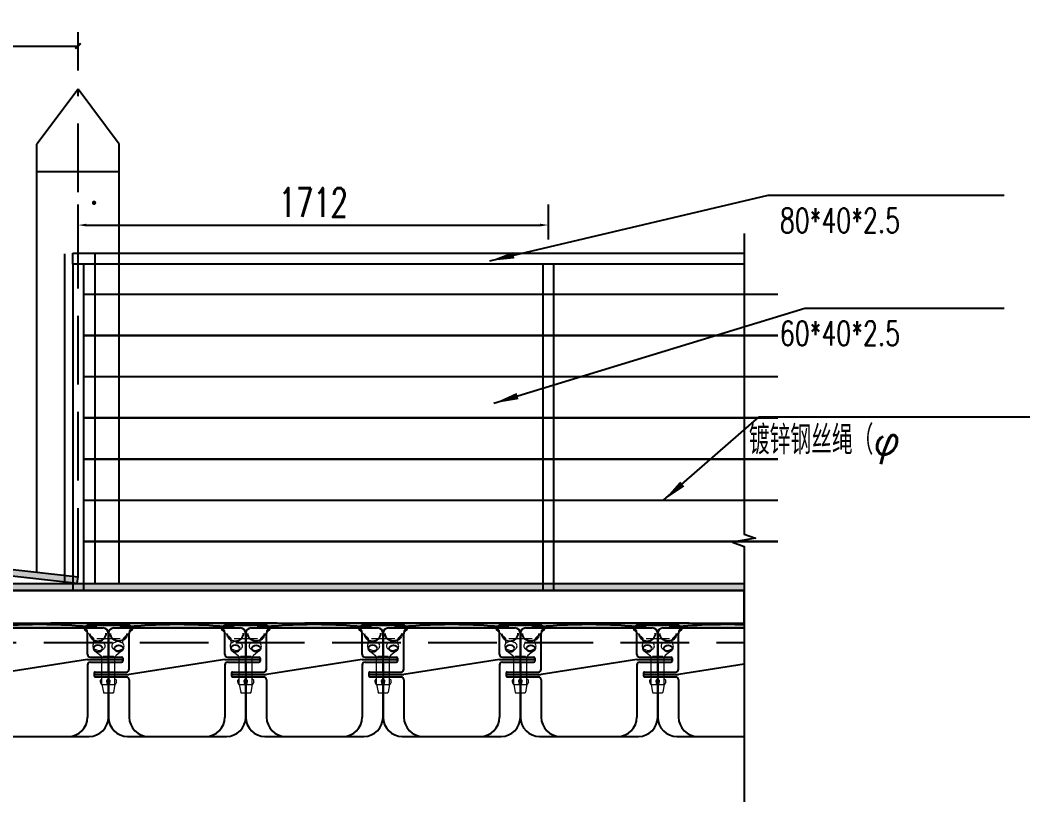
# Model space of a CAD drawing. Extents: x 833816 to 4746262, y -3629782 to -1973088.
# Drawn here: x 2458893 to 2462569, y -2629810 to -2626964 of the extents above; entities that cross this region are included whole.
import ezdxf

# ---------------------------------------------------------------- set-up
doc = ezdxf.new("R2010")
doc.units = 0
doc.header["$LTSCALE"] = 1000
doc.header["$MEASUREMENT"] = 0
doc.header["$PDMODE"] = 32
doc.linetypes.add('DASH', pattern=[0.35, 0.25, -0.1])
for name, color, linetype in [('00-Background line', 1, 'Continuous'), ('00-Face', 2, 'Continuous'), ('00-Hatch1', 8, 'Continuous'), ('00-Paving', 9, 'Continuous'), ('00-Wall', 4, 'Continuous'), ('DIM_LEAD', 3, 'Continuous'), ('DIM_SYMB', 3, 'Continuous'), ('FT', 5, 'Continuous'), ('hatch', 8, 'Continuous'), ('LM-结构线', 4, 'Continuous'), ('PUB_DIM', 3, 'Continuous'), ('PUB_TEXT', 7, 'Continuous'), ('W-PLASTIC_RAILINGS塑木栏杆', 6, 'Continuous'), ('W-REVETMENT驳岸', 251, 'Continuous'), ('W-STEEL_FRAME钢架', 3, 'Continuous'), ('短销钉', 253, 'Continuous')]:
    doc.layers.add(name, color=color, linetype=linetype)
doc.layers.add('伯利恒浮筒', color=5, linetype='Continuous', lineweight=5)
doc.styles.add('_TCH_DIM', font='SIMPLEX', dxfattribs={"bigfont": 'GBCBIG'})
doc.styles.add('_TCH_DIM_T3', font='SIMPLEX', dxfattribs={"width": 0.705882, "bigfont": 'GBCBIG'})
doc.styles.add('STANDARD_T3', font='simplex.shx', dxfattribs={"width": 0.7, "bigfont": 'gbcbig.shx'})
doc.dimstyles.new('_TCH_ARCH&&20', dxfattribs={"dimtxt": 59.5, "dimasz": 20, "dimexe": 50, "dimexo": 60, "dimgap": 25.25, "dimtad": 1, "dimdec": 0, "dimzin": 0, "dimdsep": 46, "dimtxsty": '_TCH_DIM_T3', "dimblk": 'ARCHTICK', "dimcen": 0.09, "dimclrt": 7, "dimazin": 2, "dimtfac": 1, "dimtdec": 0, "dimtix": 1, "dimtmove": 2, "dimatfit": 3, "dimfxl": 50, "dimtolj": 1, "dimtzin": 0, "dimarcsym": 0})
doc.dimstyles.new('W&&30', dxfattribs={"dimtxt": 105, "dimasz": 30, "dimexe": 75, "dimexo": 90, "dimgap": 30, "dimtad": 1, "dimdec": 0, "dimzin": 0, "dimdsep": 46, "dimtxsty": 'STANDARD_T3', "dimcen": 0.09, "dimclrd": 1, "dimclre": 1, "dimclrt": 7, "dimazin": 2, "dimtfac": 1, "dimtdec": 0, "dimtix": 1, "dimtmove": 2, "dimatfit": 3, "dimfxl": 100, "dimtolj": 1, "dimtzin": 0, "dimarcsym": 0})

# ---------------------------------------------------------------- blocks, each defined once
blk = doc.blocks.new('_ArchTick')
at = {"color": 0, "linetype": 'ByBlock', "const_width": 0.4}
blk.add_lwpolyline([(-0.5, -0.5), (0.5, 0.5)], dxfattribs=at)
blk = doc.blocks.new('*D763')
at = {"layer": 'Defpoints', "color": 0, "transparency": 16777216}
for p in [(2459103.2, -2627057.9), (2453097.1, -2627207.2), (2459103.2, -2627207.2)]:
    blk.add_point(p, dxfattribs=at)
at = {"layer": 'PUB_DIM', "color": 0, "lineweight": -2, "transparency": 16777216}
for p, q in [((2453097.1, -2627147.2), (2453097.1, -2627007.9)), ((2459103.2, -2627147.2), (2459103.2, -2627007.9)), ((2453097.1, -2627057.9), (2459103.2, -2627057.9))]:
    blk.add_line(p, q, dxfattribs=at)
at = {"layer": 'PUB_DIM', "color": 0, "lineweight": -2, "transparency": 16777216, "xscale": 20, "yscale": 20, "zscale": 20, "rotation": 180}
blk.add_blockref('_ArchTick', (2453097.1, -2627057.9), dxfattribs=at)
at = {"layer": 'PUB_DIM', "color": 0, "lineweight": -2, "transparency": 16777216, "xscale": 20, "yscale": 20, "zscale": 20}
blk.add_blockref('_ArchTick', (2459103.2, -2627057.9), dxfattribs=at)
at = {"layer": 'PUB_DIM', "color": 7, "transparency": 16777216, "insert": (2456100.2, -2627002.9), "char_height": 59.5, "attachment_point": 5, "style": '_TCH_DIM_T3'}
blk.add_mtext('\\A1;6006', dxfattribs=at)
blk = doc.blocks.new('*D988')
at = {"layer": 'Defpoints', "color": 0, "transparency": 16777216}
for p in [(2460815.7, -2627710), (2459103.8, -2627852.3, 0), (2460815.7, -2627852.3, 0)]:
    blk.add_point(p, dxfattribs=at)
at = {"layer": 'W-REVETMENT驳岸', "color": 1, "lineweight": -2, "transparency": 16777216}
for p, q in [((2459103.8, -2627762.3), (2459103.8, -2627635)), ((2460815.7, -2627762.3), (2460815.7, -2627635)), ((2459133.8, -2627710), (2460785.7, -2627710))]:
    blk.add_line(p, q, dxfattribs=at)
at = {"layer": 'W-REVETMENT驳岸', "color": 1, "transparency": 16777216}
for points in [[(2459133.8, -2627705), (2459133.8, -2627715), (2459103.8, -2627710)], [(2460785.7, -2627705), (2460785.7, -2627715), (2460815.7, -2627710)]]:
    blk.add_solid(points, dxfattribs=at)
at = {"layer": 'W-REVETMENT驳岸', "color": 7, "transparency": 16777216, "insert": (2459959.7, -2627627.5), "char_height": 105, "attachment_point": 5, "style": 'STANDARD_T3'}
blk.add_mtext('\\A1;1712', dxfattribs=at)
blk = doc.blocks.new('*U986')
at = {"layer": 'W-PLASTIC_RAILINGS塑木栏杆', "color": 5, "const_width": 8}
blk.add_lwpolyline([(-1264.1, 0), (1264.1, 0)], dxfattribs=at)
blk = doc.blocks.new('*U987')
at = {"color": 0, "linetype": 'ByBlock', "lineweight": -2, "transparency": 16777216}
for p in [(0, 900), (0, 750), (0, 600), (0, 450), (0, 300), (0, 150), (0, 0)]:
    blk.add_blockref('*U986', p, dxfattribs=at)
blk = doc.blocks.new('blhft')
at = {"layer": 'FT'}
for p, q in [((-250, 234.5), (-250, 375)), ((-230, 395), (230, 395)), ((-208.5, 397), (208.2, 397)), ((-208.5, 397), (-208.5, 395)), ((-174.3, 244.5), (-174.3, 375)), ((174.3, 298.5), (174.3, 375)), ((208.2, 397), (208.2, 395)), ((250, 375), (250, 288.5)), ((174.3, 279.5), (-174.3, 225.5)), ((174.3, 279.5), (302.1, 279.5)), ((174.3, 260.5), (174.3, 70)), ((184.3, 288.5), (298.1, 288.5)), ((184.3, 270.5), (298.1, 270.5)), ((250, 270.5), (250, 70)), ((-302, 225.5), (-174.3, 225.5)), ((-298, 234.5), (-184.3, 234.5)), ((-298, 216.5), (-184.3, 216.5)), ((-250, 70), (-250, 216.5)), ((-174.3, 206.5), (-174.3, 70)), ((-180, 0), (180, 0))]:
    blk.add_line(p, q, dxfattribs=at)
at = {"layer": 'FT', "ltscale": 0.5}
for p, q in [((302.1, 284.5), (302.1, 274.5)), ((-302, 230.5), (-302, 220.5))]:
    blk.add_line(p, q, dxfattribs=at)
at = {"layer": 'FT'}
for centre, radius, start, end in [((-0.2, -1768.5), 2175.5, 84.5043, 95.4957), ((-230, 375), 20, 90, 180), ((-154.3, 375), 20, 90, 180), ((154.3, 375), 20, 0, 90), ((230, 375), 20, 0, 90), ((184.3, 298.5), 10, 180, 270), ((184.3, 260.5), 10, 90, 180), ((298.1, 274.5), 4, 270, 0), ((-184.3, 244.5), 10, 270, 0), ((-298, 220.5), 4, 180, 270), ((-184.3, 206.5), 10, 0, 90), ((-180, 70), 70, 180, 270), ((-104.3, 70), 70, 180, 270), ((104.3, 70), 70, 270, 0), ((180, 70), 70, 270, 0)]:
    blk.add_arc(centre, radius, start, end, dxfattribs=at)
at = {"layer": 'FT', "ltscale": 0.5}
for centre, start, end in [((298.1, 284.5), 0, 90), ((-298, 230.5), 90, 180)]:
    blk.add_arc(centre, 4, start, end, dxfattribs=at)
at = {"layer": 'FT', "extrusion": (0, 0, -1)}
blk.add_ellipse((-212.1, 375), major_axis=(-30.4, 0), ratio=0.921809, start_param=3.141593, end_param=6.283185, dxfattribs=at)
at = {"layer": 'FT'}
blk.add_ellipse((211.9, 375.4), major_axis=(30.4, 0.1), ratio=0.921809, start_param=3.141593, end_param=6.283185, dxfattribs=at)
blk.add_ellipse((-212.1, 320.5), major_axis=(-16, 0), ratio=0.75, dxfattribs=at)
at = {"layer": 'FT', "extrusion": (0, 0, -1)}
blk.add_ellipse((212.1, 320.5), major_axis=(16, 0), ratio=0.75, dxfattribs=at)
blk = doc.blocks.new('dxd')
at = {"layer": '短销钉', "lineweight": 13}
for p, q in [((-85.7, 227.1), (-55.8, 200.2)), ((-79, 244.5), (79, 244.5)), ((-77.5, 244.5), (-77.5, 246.5)), ((-77.5, 246.5), (77.5, 246.5)), ((85.7, 227.1), (55.8, 200.2)), ((77.5, 244.5), (77.5, 246.5)), ((-52.5, 180.1), (-52.5, 192.7)), ((-42.5, 197.2), (42.5, 197.2)), ((52.5, 180.1), (52.5, 192.7)), ((-48.8, 152.9), (-27.7, 135.8)), ((48.8, 152.9), (27.7, 135.8)), ((-24, 30), (-24, 128)), ((-19.2, 132.8), (19.2, 132.8)), ((24, 30), (24, 128)), ((-29, 38.9), (-29, 45)), ((-26, 48), (-24, 48)), ((-6, 39), (-6, 44.3)), ((6, 39), (6, 44.3)), ((26, 48), (24, 48)), ((29, 38.9), (29, 45)), ((-24, 30), (24, 30)), ((-24, 30), (-18.4, 2)), ((-16, 0), (16, 0)), ((24, 30), (18.4, 2))]:
    blk.add_line(p, q, dxfattribs=at)
at = {"layer": '短销钉', "lineweight": 13, "ltscale": 0.1}
for p, q in [((-18.4, 2), (-18, 0)), ((-18, 0), (-16, 0)), ((16, 0), (18, 0)), ((18.4, 2), (18, 0))]:
    blk.add_line(p, q, dxfattribs=at)
at = {"layer": '短销钉', "lineweight": 13}
for centre, radius, start, end in [((-79, 234.5), 10, 90, 228.0009), ((0, -1254.1), 1502.6, 87.0435, 92.9565), ((79, 234.5), 10, 311.9991, 90), ((-62.5, 192.7), 10, 0, 48.0009), ((-34.5, 154.5), 31.4, 56.4166, 122.8531), ((34.5, 154.5), 31.3, 57.1287, 123.6019), ((62.5, 192.7), 10, 131.9991, 180), ((-43.5, 170), 13.5, 126.5657, 231), ((-42.5, 160.6), 10, 184.1479, 231), ((-34.5, 185.6), 31.4, 236.1381, 303.5569), ((-25.5, 170), 13.5, 308.3696, 51.9011), ((25.5, 170), 13.5, 128.0989, 231.6304), ((34.5, 185.6), 31.4, 236.4385, 303.8665), ((42.5, 160.6), 10, 309, 355.8521), ((43.5, 170), 13.5, 309, 53.4343), ((-34, 128), 10, 0, 51), ((34, 128), 10, 129, 180), ((-26, 45), 3, 90, 180), ((-3, 44.3), 3, 115.3769, 180), ((0, 38), 10, 64.6231, 115.3769), ((3, 44.3), 3, 0, 64.6231), ((26, 45), 3, 0, 90), ((-16, 2.5), 2.5, 191.3099, 270), ((16, 2.5), 2.5, 270, 348.6901)]:
    blk.add_arc(centre, radius, start, end, dxfattribs=at)
for centre, major_axis, start_param, end_param in [((-23, 38.9), (0, -9), 4.712389, 6.115737), ((0, 39), (0, 9), 1.570796, 4.712389)]:
    blk.add_ellipse(centre, major_axis=major_axis, ratio=0.666667, start_param=start_param, end_param=end_param, dxfattribs=at)
at = {"layer": '短销钉', "lineweight": 13, "extrusion": (0, 0, -1)}
blk.add_ellipse((23, 38.9), major_axis=(0, -9), ratio=0.666667, start_param=4.712389, end_param=6.115737, dxfattribs=at)

msp = doc.modelspace()

# ---------------------------------------------------------------- hatches: boundary and pattern name
at = {"layer": 'hatch'}
h = msp.add_hatch(dxfattribs=at)
h.set_pattern_fill('木纹02', color=256, scale=30, style=0)
h.set_pattern_definition([(0, (2448943.31, -2628335), (0, 120), [24, -36, 12, -48]), (0, (2449027.31, -2628332), (0, 120), [24, -96]), (0, (2449015.31, -2628326), (0, 120), [12, -108]), (0, (2448949.31, -2628323), (0, 120), [6, -84, 6, -24]), (0, (2448991.31, -2628317), (0, 120), [24, -36, 6, -54]), (0, (2448961.31, -2628314), (0, 120), [18, -102]), (0, (2448991.31, -2628311), (0, 120), [36, -84]), (0, (2448955.31, -2628308), (0, 120), [24, -96]), (0, (2449003.31, -2628305), (0, 120), [60, -60]), (0, (2448967.31, -2628299), (0, 120), [12, -36, 24, -48]), (0, (2449051.31, -2628296), (0, 120), [24, -96]), (0, (2449027.31, -2628293), (0, 120), [12, -108]), (0, (2449003.31, -2628290), (0, 120), [12, -108]), (0, (2448943.31, -2628287), (0, 120), [24, -96]), (0, (2449003.31, -2628284), (0, 120), [24, -96]), (0, (2449003.31, -2628278), (0, 120), [24, -24, 24, -48]), (0, (2448979.31, -2628272), (0, 120), [12, -60, 24, -24]), (0, (2449003.31, -2628269), (0, 120), [36, -84]), (0, (2449003.31, -2628263), (0, 120), [24, -96]), (0, (2448955.31, -2628260), (0, 120), [36, -48, 12, -24]), (0, (2448955.31, -2628254), (0, 120), [60, -60]), (0, (2449027.31, -2628251), (0, 120), [12, -108]), (0, (2448991.31, -2628248), (0, 120), [24, -96]), (0, (2448967.31, -2628245), (0, 120), [12, -48, 12, -48]), (0, (2448955.31, -2628242), (0, 120), [12, -36, 24, -48]), (0, (2448979.31, -2628239), (0, 120), [12, -60, 12, -36]), (0, (2449003.31, -2628236), (0, 120), [36, -84]), (0, (2448955.31, -2628230), (0, 120), [24, -96]), (0, (2449015.31, -2628227), (0, 120), [12, -108]), (0, (2449039.31, -2628224), (0, 120), [12, -108]), (14.03624, (2449027.307, -2628326), (120, -4e-09), [12.36, -482.4127]), (14.03624, (2449039.307, -2628299), (120, -4e-09), [12.36, -482.4127]), (14.03624, (2449027.307, -2628227), (120, -4e-09), [12.36, -482.4127]), (14.03624, (2448991.307, -2628272), (120, -4e-09), [12.36, -482.4127]), (14.03624, (2449015.307, -2628254), (120, -4e-09), [12.36, -482.4127]), (14.03624, (2449027.307, -2628263), (120, -4e-09), [12.36, -482.4127]), (14.03624, (2448967.307, -2628242), (120, -4e-09), [12.36, -482.4127]), (14.03624, (2449015.307, -2628248), (120, -4e-09), [12.36, -482.4127]), (14.03624, (2449039.307, -2628293), (120, -4e-09), [24.72, -470.0527]), (14.03624, (2449027.307, -2628284), (120, -4e-09), [24.72, -470.0527]), (14.03624, (2449027.307, -2628278), (120, -4e-09), [24.72, -470.0527]), (165.96376, (2448991.307, -2628317), (-120, -4e-09), [12.36, -24.72, 12.36, -445.33266]), (165.96376, (2448967.307, -2628299), (-120, -4e-09), [12.36, -482.4127]), (165.96376, (2448967.307, -2628245), (-120, -4e-09), [24.72, -470.0527]), (194.03624, (2449027.307, -2628332), (-120, 4e-09), [12.36, -482.4127]), (345.96376, (2449051.307, -2628332), (120, 4e-09), [12.36, -482.4127]), (345.96376, (2449015.307, -2628290), (120, 4e-09), [12.36, -482.4127]), (345.96376, (2449039.307, -2628269), (120, 4e-09), [12.36, -482.4127]), (345.96376, (2448991.307, -2628260), (120, 4e-09), [12.36, -482.4127]), (345.96376, (2448979.307, -2628245), (120, 4e-09), [12.36, -482.4127]), (345.96376, (2448991.307, -2628239), (120, 4e-09), [12.36, -482.4127]), (345.96376, (2448991.307, -2628260), (120, 4e-09), [12.36, -482.4127]), (345.96376, (2449027.307, -2628242), (120, 4e-09), [49.44, -445.3327]), (345.96376, (2448955.307, -2628323), (120, 4e-09), [49.44, -445.3327]), (345.96376, (2448967.307, -2628314), (120, 4e-09), [49.44, -445.3327]), (345.96376, (2448979.307, -2628308), (120, 4e-09), [12.36, -24.72, 24.72, -432.97266]), (345.96376, (2448979.307, -2628299), (120, 4e-09), [24.72, -24.72, 24.72, -420.61266]), (345.96376, (2448967.307, -2628287), (120, 4e-09), [49.44, -445.3327]), (345.96376, (2448955.307, -2628278), (120, 4e-09), [49.44, -445.3327]), (345.96376, (2448955.307, -2628272), (120, 4e-09), [49.44, -445.3327]), (345.96376, (2449039.307, -2628236), (120, 4e-09), [12.36, -482.4127]), (345.96377, (2449051.307, -2628224), (120, 2e-05), [24.72, -470.0527]), (345.96377, (2448979.307, -2628230), (120, 2e-05), [24.72, -470.0527]), (345.96376, (2448967.307, -2628335), (120, 2e-06), [49.44, -445.3327]), (345.96376, (2449039.307, -2628251), (120, 2e-06), [37.08, -457.6927]), (345.96376, (2449051.307, -2628260), (120, 2e-06), [74.16, -420.6127])])
h.paths.add_polyline_path([(2453128.5, -2628318.1), (2459103.2, -2628990.5), (2459100.4, -2629015.3), (2453125.7, -2628343)])
h = msp.add_hatch(dxfattribs=at)
h.set_pattern_fill('木纹02', color=256, scale=30, style=0)
h.set_pattern_definition([(0, (2457368.31, -2629035), (0, 120), [24, -36, 12, -48]), (0, (2457452.31, -2629032), (0, 120), [24, -96]), (0, (2457440.31, -2629026), (0, 120), [12, -108]), (0, (2457374.31, -2629023), (0, 120), [6, -84, 6, -24]), (0, (2457416.31, -2629017), (0, 120), [24, -36, 6, -54]), (0, (2457386.31, -2629014), (0, 120), [18, -102]), (0, (2457416.31, -2629011), (0, 120), [36, -84]), (0, (2457380.31, -2629008), (0, 120), [24, -96]), (0, (2457428.31, -2629005), (0, 120), [60, -60]), (0, (2457392.31, -2628999), (0, 120), [12, -36, 24, -48]), (0, (2457476.31, -2628996), (0, 120), [24, -96]), (0, (2457452.31, -2628993), (0, 120), [12, -108]), (0, (2457428.31, -2628990), (0, 120), [12, -108]), (0, (2457368.31, -2628987), (0, 120), [24, -96]), (0, (2457428.31, -2628984), (0, 120), [24, -96]), (0, (2457428.31, -2628978), (0, 120), [24, -24, 24, -48]), (0, (2457404.31, -2628972), (0, 120), [12, -60, 24, -24]), (0, (2457428.31, -2628969), (0, 120), [36, -84]), (0, (2457428.31, -2628963), (0, 120), [24, -96]), (0, (2457380.31, -2628960), (0, 120), [36, -48, 12, -24]), (0, (2457380.31, -2628954), (0, 120), [60, -60]), (0, (2457452.31, -2628951), (0, 120), [12, -108]), (0, (2457416.31, -2628948), (0, 120), [24, -96]), (0, (2457392.31, -2628945), (0, 120), [12, -48, 12, -48]), (0, (2457380.31, -2628942), (0, 120), [12, -36, 24, -48]), (0, (2457404.31, -2628939), (0, 120), [12, -60, 12, -36]), (0, (2457428.31, -2628936), (0, 120), [36, -84]), (0, (2457380.31, -2628930), (0, 120), [24, -96]), (0, (2457440.31, -2628927), (0, 120), [12, -108]), (0, (2457464.31, -2628924), (0, 120), [12, -108]), (14.03624, (2457452.307, -2629026), (120, -4e-09), [12.36, -482.4127]), (14.03624, (2457464.307, -2628999), (120, -4e-09), [12.36, -482.4127]), (14.03624, (2457452.307, -2628927), (120, -4e-09), [12.36, -482.4127]), (14.03624, (2457416.307, -2628972), (120, -4e-09), [12.36, -482.4127]), (14.03624, (2457440.307, -2628954), (120, -4e-09), [12.36, -482.4127]), (14.03624, (2457452.307, -2628963), (120, -4e-09), [12.36, -482.4127]), (14.03624, (2457392.307, -2628942), (120, -4e-09), [12.36, -482.4127]), (14.03624, (2457440.307, -2628948), (120, -4e-09), [12.36, -482.4127]), (14.03624, (2457464.307, -2628993), (120, -4e-09), [24.72, -470.0527]), (14.03624, (2457452.307, -2628984), (120, -4e-09), [24.72, -470.0527]), (14.03624, (2457452.307, -2628978), (120, -4e-09), [24.72, -470.0527]), (165.96376, (2457416.307, -2629017), (-120, -4e-09), [12.36, -24.72, 12.36, -445.3327]), (165.96376, (2457392.307, -2628999), (-120, -4e-09), [12.36, -482.4127]), (165.96376, (2457392.307, -2628945), (-120, -4e-09), [24.72, -470.0527]), (194.03624, (2457452.307, -2629032), (-120, 4e-09), [12.36, -482.4127]), (345.96376, (2457476.307, -2629032), (120, 4e-09), [12.36, -482.4127]), (345.96376, (2457440.307, -2628990), (120, 4e-09), [12.36, -482.4127]), (345.96376, (2457464.307, -2628969), (120, 4e-09), [12.36, -482.4127]), (345.96376, (2457416.307, -2628960), (120, 4e-09), [12.36, -482.4127]), (345.96376, (2457404.307, -2628945), (120, 4e-09), [12.36, -482.4127]), (345.96376, (2457416.307, -2628939), (120, 4e-09), [12.36, -482.4127]), (345.96376, (2457416.307, -2628960), (120, 4e-09), [12.36, -482.4127]), (345.96376, (2457452.307, -2628942), (120, 4e-09), [49.44, -445.3327]), (345.96376, (2457380.307, -2629023), (120, 4e-09), [49.44, -445.3327]), (345.96376, (2457392.307, -2629014), (120, 4e-09), [49.44, -445.3327]), (345.96376, (2457404.307, -2629008), (120, 4e-09), [12.36, -24.72, 24.72, -432.9727]), (345.96376, (2457404.307, -2628999), (120, 4e-09), [24.72, -24.72, 24.72, -420.6127]), (345.96376, (2457392.307, -2628987), (120, 4e-09), [49.44, -445.3327]), (345.96376, (2457380.307, -2628978), (120, 4e-09), [49.44, -445.3327]), (345.96376, (2457380.307, -2628972), (120, 4e-09), [49.44, -445.3327]), (345.96376, (2457464.307, -2628936), (120, 4e-09), [12.36, -482.4127]), (345.9638, (2457476.307, -2628924), (120, 2e-05), [24.72, -470.0527]), (345.9638, (2457404.307, -2628930), (120, 2e-05), [24.72, -470.0527]), (345.96376, (2457392.307, -2629035), (120, 2e-06), [49.44, -445.3327]), (345.96376, (2457464.307, -2628951), (120, 2e-06), [37.08, -457.6927]), (345.96376, (2457476.307, -2628960), (120, 2e-06), [74.16, -420.6127])])
h.paths.add_polyline_path([(2457103.2, -2629015.3), (2457103.2, -2629040.3), (2461528.2, -2629040.3), (2461528.2, -2629015.3)])

# ---------------------------------------------------------------- linework, layer by layer
at = {"layer": '00-Background line'}
for points in [[(2459103.2, -2627215.3), (2458953.2, -2627415.3)], [(2459253.2, -2627415.3), (2459103.2, -2627215.3)], [(2458953.2, -2628973.6), (2458953.2, -2627415.3)], [(2459253.2, -2629015.3), (2459253.2, -2627415.3)]]:
    msp.add_lwpolyline(points, dxfattribs=at)
at = {"layer": '00-Face'}
for p, q in [((2459100.4, -2629015.3), (2459103.2, -2628990.5)), ((2457103.2, -2629015.3), (2461528.2, -2629015.3)), ((2457103.2, -2629040.3), (2461528.2, -2629040.3))]:
    msp.add_line(p, q, dxfattribs=at)
msp.add_lwpolyline([(2459100.4, -2629015.3), (2453125.7, -2628343), (2453128.5, -2628318.1), (2459103.2, -2628990.5)], dxfattribs=at)
at = {"layer": '00-Hatch1', "ltscale": 0.5}
msp.add_line((2458953.2, -2627515.3), (2459253.2, -2627515.3), dxfattribs=at)
at = {"layer": '00-Paving', "color": 1, "linetype": 'DASH'}
msp.add_line((2457228.2, -2629230.3), (2461528.2, -2629230.3), dxfattribs=at)
at = {"layer": '00-Wall', "color": 4}
for p, q in [((2459003.7, -2629158), (2459828.7, -2629158)), ((2459928.7, -2629158), (2461328.7, -2629158))]:
    msp.add_line(p, q, dxfattribs=at)
at = {"layer": 'DIM_LEAD', "color": 7}
for p, q in [((2460602, -2627840.5, 0), (2461616.1, -2627601.6, 0)), ((2461616.1, -2627601.6, 0), (2462475.7, -2627601.6, 0)), ((2460617.4, -2628359, 0), (2461750, -2628012.3, 0)), ((2461750, -2628012.3, 0), (2462475.7, -2628012.3, 0)), ((2461235.4, -2628712.3, 0), (2461583.2, -2628408.6, 0)), ((2461583.2, -2628408.6, 0), (2462568.6, -2628408.6, 0))]:
    msp.add_line(p, q, dxfattribs=at)
at = {"layer": 'DIM_LEAD', "const_width": 8}
msp.add_lwpolyline([(2459157.5, -2627628.9, 1), (2459165.5, -2627628.9, 1)], format="xyb", close=True, dxfattribs=at)
msp.add_lwpolyline([(2459157.5, -2627628.9, 1), (2459165.5, -2627628.9, 1)], format="xyb", close=True, dxfattribs=at)
msp.add_lwpolyline([(2459157.5, -2627628.9, 1), (2459165.5, -2627628.9, 1)], format="xyb", close=True, dxfattribs=at)
at = {"layer": 'DIM_LEAD', "color": 7, "elevation": 0}
for points in [[(2460602, -2627840.5, 0, 24, 0), (2460689.6, -2627819.8, 0, 0, 0)], [(2460617.4, -2628359, 0, 24, 0), (2460703.4, -2628332.7, 0, 0, 0)], [(2461235.4, -2628712.3, 0, 24, 0), (2461303.2, -2628653.1, 0, 0, 0)]]:
    msp.add_lwpolyline(points, format="xyseb", dxfattribs=at)
at = {"layer": 'DIM_SYMB'}
msp.add_lwpolyline([(2461528.2, -2627740.5), (2461528.2, -2628835.2), (2461570.2, -2628850.5), (2461486.2, -2628865.3), (2461528.2, -2628880.2), (2461528.2, -2629810.3)], dxfattribs=at)
at = {"layer": 'FT'}
for p, q in [((2461233.8, -2629177.1), (2461528.2, -2629177.1)), ((2461255.3, -2629175.1), (2461528.2, -2629175.1)), ((2461255.3, -2629175.1), (2461255.3, -2629177.1)), ((2461213.8, -2629337.6), (2461213.8, -2629197.1)), ((2461289.6, -2629327.6), (2461289.6, -2629197.1)), ((2461165.8, -2629337.6), (2461279.6, -2629337.6)), ((2461528.2, -2629309.6), (2461289.6, -2629346.6)), ((2461161.8, -2629346.6), (2461289.6, -2629346.6)), ((2461165.8, -2629355.6), (2461279.6, -2629355.6)), ((2461213.8, -2629502.1), (2461213.8, -2629355.6)), ((2461289.6, -2629365.6), (2461289.6, -2629502.1)), ((2461283.8, -2629572.1), (2461528.2, -2629572.1))]:
    msp.add_line(p, q, dxfattribs=at)
at = {"layer": 'FT', "ltscale": 0.5}
msp.add_line((2461161.8, -2629341.6), (2461161.8, -2629351.6), dxfattribs=at)
at = {"layer": 'FT'}
for centre, radius, start, end in [((2461233.8, -2629197.1), 20, 90, 180), ((2461463.7, -2631340.6), 2175.5, 88.2999, 95.4957), ((2461309.6, -2629197.1), 20, 90, 180), ((2461279.6, -2629327.6), 10, 270, 0), ((2461165.8, -2629351.6), 4, 180, 270), ((2461279.6, -2629365.6), 10, 0, 90), ((2461283.8, -2629502.1), 70, 180, 270), ((2461359.6, -2629502.1), 70, 180, 270)]:
    msp.add_arc(centre, radius, start, end, dxfattribs=at)
at = {"layer": 'FT', "ltscale": 0.5}
msp.add_arc((2461165.8, -2629341.6), 4, 90, 180, dxfattribs=at)
at = {"layer": 'FT', "extrusion": (0, 0, -1)}
msp.add_ellipse((2461251.7, -2629197.1), major_axis=(-30.4, 0), ratio=0.921809, start_param=3.141593, end_param=6.283185, dxfattribs=at)
at = {"layer": 'FT'}
msp.add_ellipse((2461251.7, -2629251.6), major_axis=(-16, 0), ratio=0.75, dxfattribs=at)
at = {"layer": 'LM-结构线'}
for points in [[(2459055.6, -2629015.3), (2459055.6, -2627815.3)], [(2459165.6, -2629015.3), (2459165.6, -2627815.3)]]:
    msp.add_lwpolyline(points, dxfattribs=at)
at = {"layer": 'PUB_DIM', "linetype": 'DASH'}
msp.add_line((2459103.2, -2628990.5), (2459103.2, -2627215.3), dxfattribs=at)
at = {"layer": 'W-PLASTIC_RAILINGS塑木栏杆'}
msp.add_line((2459083.8, -2627852.3), (2459083.8, -2627812.3), dxfattribs=at)
for points in [[(2459083.8, -2627812.3), (2461528.2, -2627812.3)], [(2461528.2, -2627852.3), (2459083.8, -2627852.3)]]:
    msp.add_lwpolyline(points, dxfattribs=at)
for points in [[(2459083.8, -2629040.3), (2459123.8, -2629040.3), (2459123.8, -2627852.3), (2459083.8, -2627852.3)], [(2460795.7, -2629040.3), (2460835.7, -2629040.3), (2460835.7, -2627852.3), (2460795.7, -2627852.3)]]:
    msp.add_lwpolyline(points, close=True, dxfattribs=at)
at = {"layer": 'W-PLASTIC_RAILINGS塑木栏杆', "color": 5, "const_width": 8}
for points in [[(2459123.8, -2627962.3), (2461418.2, -2627962.3)], [(2459123.8, -2628112.3), (2461418.2, -2628112.3)], [(2459123.8, -2628262.3), (2461418.2, -2628262.3)], [(2459123.8, -2628412.3), (2461418.2, -2628412.3)], [(2459123.8, -2628562.3), (2461418.2, -2628562.3)], [(2459123.8, -2628712.3), (2461418.2, -2628712.3)], [(2459123.8, -2628862.3), (2459123.8, -2628862.3)], [(2459123.8, -2628862.3), (2461418.2, -2628862.3)]]:
    msp.add_lwpolyline(points, dxfattribs=at)
at = {"layer": 'W-STEEL_FRAME钢架'}
msp.add_lwpolyline([(2457251.7, -2629160.3), (2461528.2, -2629160.3), (2461528.2, -2629040.3), (2457251.7, -2629040.3)], close=True, dxfattribs=at)

# ---------------------------------------------------------------- block references
msp.add_blockref('*U987', (2460387.8, -2628862.3))
at = {"layer": '伯利恒浮筒'}
for p in [(2458963.8, -2629572.1), (2459463.8, -2629572.1), (2459963.8, -2629572.1), (2460463.8, -2629572.1), (2460963.8, -2629572.1)]:
    msp.add_blockref('blhft', p, dxfattribs=at)
at = {"layer": '短销钉'}
for p in [(2459213.8, -2629412.9), (2459713.8, -2629412.9), (2460213.8, -2629412.9), (2460713.8, -2629412.9), (2461213.8, -2629412.9)]:
    msp.add_blockref('dxd', p, dxfattribs=at)

# ---------------------------------------------------------------- texts
at = {"layer": 'PUB_TEXT', "color": 7, "style": '_TCH_DIM', "width": 0.705882}
for s, p in [('80*40*2.5', (2461658.9, -2627738.1, 0)), ('60*40*2.5', (2461658.9, -2628148.8, 0))]:
    msp.add_text(s, height=89.25, dxfattribs=at).set_placement(p)
at = {"layer": 'PUB_TEXT', "color": 7, "style": '_TCH_DIM'}
msp.add_text('镀锌钢丝绳（φ', height=105, dxfattribs=at).set_placement((2461545.6, -2628545.1, 0))

# ---------------------------------------------------------------- dimensions: what is measured, and where the dimension line sits
at = {"layer": 'PUB_DIM'}
dim = msp.add_aligned_dim(p1=(2453097.1, -2627207.2), p2=(2459103.2, -2627207.2), distance=149.3, dimstyle='_TCH_ARCH&&20', dxfattribs=at)
dim.commit()
dim.dimension.update_dxf_attribs({"geometry": '*D763', "text_midpoint": (2456100.2, -2627002.9)})
at = {"layer": 'W-REVETMENT驳岸', "color": 7, "true_color": 0xffffff}
dim = msp.add_linear_dim(base=(2460815.7, -2627710, 0), p1=(2459103.8, -2627852.3), p2=(2460815.7, -2627852.3), dimstyle='W&&30', dxfattribs=at)
dim.commit()
dim.dimension.update_dxf_attribs({"geometry": '*D988', "text_midpoint": (2459959.7, -2627627.5, 0)})

doc.saveas('drawing.dxf')
